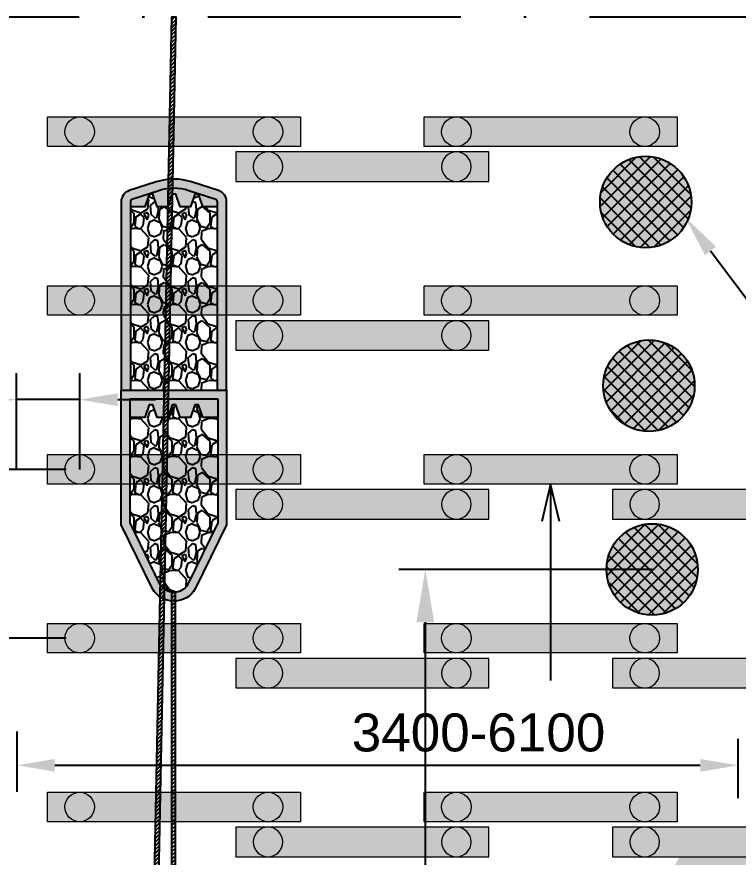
# Model space of a CAD drawing. Header units: inches. Extents: x 523 to 1492, y 69 to 539.
# Drawn here: x 738.66 to 772.88, y 447.22 to 487.04 of the extents above; entities that cross this region are included whole.
import ezdxf
from ezdxf import colors
from ezdxf.entities.mleader import LeaderData, LeaderLine
from ezdxf.math import Vec2, Vec3

# ---------------------------------------------------------------- set-up
doc = ezdxf.new("R2010")
doc.units = ezdxf.units.IN
doc.header["$MEASUREMENT"] = 0
doc.linetypes.add('ACAD_ISO10W100', pattern=[18, 12, -3, 0, -3])
doc.styles.get("Standard").update_dxf_attribs({"font": 'arial.ttf'})
doc.dimstyles.new('ISO-25', dxfattribs={"dimtxt": 2.5, "dimasz": 2.5, "dimexe": 1.25, "dimexo": 0, "dimtad": 1, "dimdec": 0, "dimtxsty": 'Standard', "dimcen": 2.5, "dimadec": 0, "dimazin": 0, "dimtfac": 1, "dimtdec": 0, "dimtmove": 0, "dimatfit": 3, "dimfxl": 0, "dimarcsym": 0})
pattern_1 = [(45, (674.7554763986433, 226.3097482330529), (-0.08838834764831843, 0.08838834764831845), [])]
pattern_2 = [(228.0128, (129.6, 180), (-1439.999681788469, -1620.000241489304), [24.21648, -2397.43584]), (184.9697, (113.4, 162), (2160.000189273174, 179.9984352612693), [41.55624, -4114.0665]), (132.5104, (72, 158.4), (1799.998329302426, -1980.001561296816), [29.30184, -2900.88576]), (267.2737, (1.8, 113.4), (179.9992831908943, 3600.000053095224), [37.84284, -3746.44044]), (292.8337, (0, 75.6), (-900.0017829786851, 2159.99935412), [37.1079, -3673.68714]), (357.2737, (14.4, 41.4), (-3600.000053095224, 179.9992831908945), [37.84284, -3746.44044]), (37.6942, (52.2, 39.6), (-2340.001322211236, -1799.998272928895), [50.04521999999999, -4954.47282]), (72.2553, (91.8, 70.2), (1260.001937286974, 3959.999321623054), [47.24784, -4677.53778]), (121.4296, (106.2, 115.2), (-1440.001482151746, 2339.999106568662), [37.971, -3759.13314]), (175.2364, (86.39999999999999, 147.6), (1980.000170337525, -179.9984758790269), [43.34976, -2124.137339999999]), (222.3974, (43.2, 151.2), (-2160.001323193182, -1979.998574762541), [56.06064, -5550.0075]), (138.8141, (180, 111.6), (-1260.000530425029, 1079.999516401696), [19.13418, -1894.29192]), (171.4692, (165.6, 124.2), (2339.999691266723, -360.0014238071623), [36.40265999999999, -3603.871979999999]), (225, (129.6, 129.6), (-1.998401444325282e-14, -180.0000557008114), [25.45578, -229.10256]), (203.1986, (117, 151.2), (899.9999515200735, 360.0002385476737), [13.70844, -1357.1307]), (291.8014, (104.4, 145.8), (-179.9999838901168, 540.0000491419386), [19.38654, -949.94316]), (30.9638, (111.6, 127.8), (539.9996440118396, 360.0004470373319), [31.48722, -1018.08414]), (161.5651, (138.6, 144), (360.0000782267332, -179.9997125800874), [22.76838, -546.44166]), (16.38950000000001, (0, 145.8), (1800.000395714153, 539.9986877672346), [31.896, -3157.7121]), (70.3462, (30.6, 154.8), (-719.9991445269142, -1980.00038440912), [26.75898, -2649.13344]), (293.1986, (138.6, 180), (-360.0002385476737, 899.9999515200735), [27.4167, -1343.42244]), (343.6105, (149.4, 154.8), (-1800.000395714152, 539.9986877672352), [31.896, -3157.712099999999]), (339.444, (0, 34.2), (-900.0003320176361, 359.9992793558852), [30.7584, -1507.16232]), (294.7751, (28.8, 23.4), (-899.9985940641305, 1980.000615931041), [25.77204, -2551.435739999999]), (66.80140000000002, (140.4, 0), (360.0002385476739, 899.9999515200735), [27.4167, -1343.42244]), (17.354, (151.2, 25.2), (-2340.00036343743, -719.9990104066413), [30.17358, -2987.176319999999]), (69.444, (52.2, 0), (-359.9992793558856, -900.000332017636), [15.3792, -1522.54152]), (101.3099, (129.6, 0), (-179.999573789089, 720.0001354015714), [9.1782, -908.6452199999999]), (165.9638, (127.8, 9), (540.0000982781531, -179.9996503250242), [37.1079, -705.0509999999999]), (186.009, (91.8, 18), (1799.999955163087, 179.9998771467314), [34.389, -3404.50614]), (303.6901, (111.6, 111.6), (-180.0002402112943, 359.9999203988089), [25.95996, -623.03922]), (353.1572, (126, 90), (3059.999885786139, -360.001439626457), [45.32292, -4486.96134]), (60.94540000000001, (171, 84.6), (-720.0000048958702, -1260.000069222544), [18.53208, -1834.68132]), (90, (180, 100.8), (-180, 180), [10.8, -169.2]), (120.2564, (88.2, 23.4), (719.9990796244849, -1260.000442053852), [25.00632, -2475.6336]), (48.01279999999999, (75.6, 45), (1439.999681788469, 1620.000241489305), [48.43295999999999, -2373.21936]), (0, (108, 81), (180, 180), [46.8, -133.2]), (325.3048, (154.8, 81), (-1799.998966617755, 1260.001549727002), [28.46052, -2817.58932]), (254.0546, (178.2, 64.8), (-179.9999800733486, -720.0000227973871), [26.20836, -1284.21144]), (207.646, (171, 39.6), (-3419.999245292327, -1800.001388370452), [42.6717, -4224.505319999999]), (175.4261, (133.2, 19.8), (-2340.000100496184, 179.9990642089951), [45.14381999999999, -4469.233319999998])]

# ---------------------------------------------------------------- blocks, each defined once
blk = doc.blocks.new('S - 140')
at = {"linetype": 'ByBlock', "lineweight": 15}
h = blk.add_hatch(color=7, dxfattribs=at)
edge = h.paths.add_edge_path()
edge.add_arc((1416.950508498665, -1396.701170929417), 70, 0, 360)
at = {"color": 7, "linetype": 'ByBlock', "lineweight": 15}
blk.add_circle((1416.950508498665, -1396.701170929417), 70, dxfattribs=at)
blk = doc.blocks.new('2 стойки под брус')
at = {"linetype": 'ByBlock', "lineweight": 15}
blk.add_hatch(color=254, dxfattribs=at).paths.add_polyline_path([(1908.082462426104, -1350.964947167013), (1908.082462426104, -1349.564947167013), (1920.082462426104, -1349.564947167013), (1920.082462426104, -1350.964947167013)])
at = {"color": 7, "linetype": 'ByBlock', "lineweight": 15}
blk.add_lwpolyline([(1908.082462426104, -1350.964947167013), (1908.082462426104, -1349.564947167013), (1920.082462426104, -1349.564947167013), (1920.082462426104, -1350.964947167013), (1908.082462426104, -1350.964947167013)], dxfattribs=at)
at = {"color": 7, "linetype": 'ByBlock', "lineweight": 15, "xscale": 0.009999999999990905, "yscale": 0.009999999999990905, "zscale": 0.009999999999990905}
for p in [(1895.447051366898, -1336.297935457732), (1904.378878517424, -1336.297935457897)]:
    blk.add_blockref('S - 140', p, dxfattribs=at)
blk = doc.blocks.new('*D96')
at = {"color": 0, "linetype": 'ByBlock', "lineweight": -2}
for p, q in [((738.6482538299183, 465.5966561305595), (738.6482538299183, 470.1491017208673)), ((741.6482538299183, 465.5966561305595), (741.6482538299183, 470.1491017208673)), ((736.8482538299183, 468.8991017208673), (729.8286767494271, 468.8991017208673)), ((741.6482538299183, 468.8991017208673), (738.6482538299183, 468.8991017208673)), ((743.4482538299183, 468.8991017208673), (745.2482538299183, 468.8991017208673))]:
    blk.add_line(p, q, dxfattribs=at)
at = {"color": 0, "linetype": 'ByBlock'}
for points in [[(736.8482538299183, 469.1991017208673), (736.8482538299183, 468.5991017208673), (738.6482538299183, 468.8991017208673)], [(743.4482538299183, 469.1991017208673), (743.4482538299183, 468.5991017208673), (741.6482538299183, 468.8991017208673)]]:
    blk.add_solid(points, dxfattribs=at)
at = {"layer": 'Defpoints', "color": 0, "linetype": 'ByBlock'}
for p in [(738.6482538299183, 468.8991017208673), (738.6482538299183, 465.5966561305595), (741.6482538299183, 465.5966561305595)]:
    blk.add_point(p, dxfattribs=at)
at = {"color": 0, "linetype": 'ByBlock', "lineweight": 15, "insert": (732.4384652896728, 470.4437470141825), "char_height": 1.8, "attachment_point": 5}
blk.add_mtext('300', dxfattribs=at)
blk = doc.blocks.new('*D195')
at = {"color": 0, "linetype": 'ByBlock', "lineweight": -2}
for p, q in [((741.0059088621169, 465.5966561305452), (723.2657997799515, 465.5966561305452)), ((724.5157997799515, 459.3966561305452), (724.5157997799515, 463.7966561305452)), ((741.0059088621169, 457.5966561305452), (723.2657997799515, 457.5966561305452))]:
    blk.add_line(p, q, dxfattribs=at)
at = {"color": 0, "linetype": 'ByBlock'}
for points in [[(724.2157997799516, 463.7966561305452), (724.8157997799515, 463.7966561305452), (724.5157997799515, 465.5966561305452)], [(724.2157997799516, 459.3966561305452), (724.8157997799515, 459.3966561305452), (724.5157997799515, 457.5966561305452)]]:
    blk.add_solid(points, dxfattribs=at)
at = {"layer": 'Defpoints', "color": 0, "linetype": 'ByBlock'}
for p in [(724.5157997799515, 465.5966561305452), (741.0059088621169, 465.5966561305452), (741.0059088621169, 457.5966561305452)]:
    blk.add_point(p, dxfattribs=at)
at = {"color": 0, "linetype": 'ByBlock', "lineweight": 15, "insert": (722.9717684020524, 461.5966561305453), "char_height": 1.8, "attachment_point": 5, "rotation": 90}
blk.add_mtext('800', dxfattribs=at)
blk = doc.blocks.new('*D252')
at = {"color": 0, "linetype": 'ByBlock', "lineweight": -2}
for p, q in [((738.6680072885097, 453.1754849578065), (738.6680072885097, 450.3195029041468)), ((772.8759559818857, 450.0139260812562), (772.8759559818857, 452.8195029041468)), ((740.4680072885096, 451.5695029041468), (771.0759559818857, 451.5695029041468))]:
    blk.add_line(p, q, dxfattribs=at)
at = {"color": 0, "linetype": 'ByBlock'}
for points in [[(740.4680072885096, 451.8695029041468), (740.4680072885096, 451.2695029041468), (738.6680072885097, 451.5695029041468)], [(771.0759559818857, 451.8695029041468), (771.0759559818857, 451.2695029041468), (772.8759559818857, 451.5695029041468)]]:
    blk.add_solid(points, dxfattribs=at)
at = {"layer": 'Defpoints', "color": 0, "linetype": 'ByBlock'}
for p in [(738.6680072885097, 453.1754849578065), (772.8759559818857, 451.5695029041468), (772.8759559818857, 450.0139260812562)]:
    blk.add_point(p, dxfattribs=at)
at = {"color": 0, "linetype": 'ByBlock', "lineweight": 15, "insert": (760.5612703998122, 453.114148197462), "char_height": 1.8, "attachment_point": 5}
blk.add_mtext('3400-6100', dxfattribs=at)
blk = doc.blocks.new('Скрепер 2')
h = blk.add_hatch(color=253)
edge = h.paths.add_edge_path(flags=17)
edge.add_line((1017.151980358212, -3729.902719951449), (123.8914519210666, -3729.902719951449))
edge.add_arc((123.8914519210656, -3740.836461477449), 10.93374152600018, 89.99999999999457, 162.0582521175317)
edge.add_line((113.4894160633248, -3737.468323450043), (72.05276549566406, -3865.43977875334))
edge.add_arc((290.4955185082135, -3936.170677328871), 229.608572046001, 162.0582521175306, 197.9417478824681)
edge.add_line((72.05276549566224, -4006.901575904396), (113.4894160633285, -4134.873031207691))
edge.add_arc((123.8914519210692, -4131.504893180286), 10.93374152600015, 197.941747882466, 269.999999999996)
edge.add_line((123.8914519210684, -4142.438634706285), (1017.151980358212, -4142.438634706285))
edge.add_line((1017.151980358212, -4142.438634706285), (1017.151980358212, -3729.902719951449))
edge = h.paths.add_edge_path()
edge.add_line((1017.151980358212, -3686.167753847449), (123.8914519210666, -3686.167753847449))
edge.add_arc((123.8914519210666, -3740.836461477449), 54.66870762999952, 90, 162.058252117532)
edge.add_line((71.88127263236493, -3723.995771340419), (30.44462206470052, -3851.967226643716))
edge.add_arc((290.4955185082124, -3936.170677328868), 273.3435381500007, 162.0582521175314, 197.9417478824687)
edge.add_line((30.44462206470052, -4020.37412801402), (71.88127263236674, -4148.345583317316))
edge.add_arc((123.8914519210682, -4131.504893180287), 54.66870762999887, 197.9417478824677, 270.0000000000002)
edge.add_line((123.8914519210684, -4186.173600810285), (1017.151980358212, -4186.173600810285))
edge.add_line((1017.151980358212, -4186.173600810285), (1017.151980358212, -3686.167753847449))
h = blk.add_hatch(color=253)
h.paths.add_polyline_path([(1656.294828362084, -3686.167753847449), (1017.151980358212, -3686.167753847449), (1017.151980358212, -4186.173600810285), (1656.294828362084, -4186.173600810285), (1959.164352955754, -4037.697126245182, 0.269525048351032), (2017.151980358212, -3937.937959285712), (2017.151980358212, -3934.403395372022, 0.2695250483510319), (1959.164352955754, -3834.644228412552)])
h.paths.add_polyline_path([(1646.553728460371, -3728.167753847449), (1939.376195850313, -3871.718834762054, -0.2652813691157318), (1975.151980358212, -3934.403395372023), (1975.151980358212, -3937.937959285712, -0.26528136911573), (1939.376195850313, -4000.622519895681), (1646.55372846037, -4144.173600810286), (1059.151980358211, -4144.173600810285), (1059.151980358212, -3728.167753847449)], flags=16)
for points in [[(88.45211003691384, -3836.549428582537), (88.45211003691385, -3818.900004795429), (148.6609250855736, -3798.316267901062), (148.6609250855736, -3729.902719951448), (123.8914519210666, -3729.902719951449, 0.3252007259975442), (113.4894160633248, -3737.468323450043), (72.05276549566406, -3865.43977875334, 0.157863384437675), (72.05276549566224, -4006.901575904396), (113.4894160633285, -4134.873031207691, 0.3252007259974996), (123.8914519210684, -4142.438634706285), (148.6609250855736, -4142.438634706285), (148.6609250855736, -4074.025086756672), (88.45211003691384, -4053.441349862307), (88.45211003691382, -4035.791926075196), (148.6609250855736, -4015.208189180831), (148.6609250855736, -3965.579126116788), (88.45211003691385, -3944.995389222422), (88.45211003691385, -3927.345965435313), (148.6609250855736, -3906.762228540947), (148.6609250855736, -3857.133165476903)], [(1059.151980358212, -4144.173600810285), (1146.925958981552, -4144.173600810285), (1146.925958981552, -4074.025086756673), (1086.71714393289, -4053.441349862307), (1086.71714393289, -4035.791926075198), (1146.925958981552, -4015.208189180833), (1146.925958981552, -3965.579126116789), (1086.71714393289, -3944.995389222422), (1086.71714393289, -3927.345965435314), (1146.925958981552, -3906.762228540948), (1146.925958981552, -3857.133165476904), (1086.71714393289, -3836.549428582538), (1086.71714393289, -3818.90000479543), (1146.925958981552, -3798.316267901063), (1146.925958981552, -3728.16775384745), (1059.151980358212, -3728.16775384745)]]:
    blk.add_hatch(color=253).paths.add_polyline_path(points)
h = blk.add_hatch()
h.set_pattern_fill('GRAVEL', color=256, scale=180, style=0)
h.set_pattern_definition(pattern_2)
h.paths.add_polyline_path([(1017.151980358212, -4142.438634706285), (1017.151980358212, -3729.902719951449), (148.6609250855736, -3729.902719951448), (148.6609250855736, -3798.316267901062), (88.45211003691384, -3818.900004795429), (88.45211003691385, -3836.549428582538), (148.6609250855736, -3857.133165476904), (148.6609250855736, -3906.762228540947), (88.45211003691385, -3927.345965435313), (88.45211003691384, -3944.995389222422), (148.6609250855736, -3965.579126116788), (148.6609250855736, -4015.20818918083), (88.45211003691384, -4035.791926075197), (88.45211003691384, -4053.441349862306), (148.6609250855736, -4074.025086756672), (148.6609250855736, -4142.438634706285)])
h = blk.add_hatch()
h.set_pattern_fill('GRAVEL', color=256, scale=180, style=0)
h.set_pattern_definition(pattern_2)
h.paths.add_polyline_path([(1646.553728460369, -4144.173600810285), (1939.376195850313, -4000.622519895681, 0.26528136911573), (1975.151980358212, -3937.937959285712), (1975.151980358212, -3934.403395372023, 0.2652813691157318), (1939.376195850313, -3871.718834762054), (1646.55372846037, -3728.16775384745), (1146.925958981552, -3728.167753847449), (1146.925958981552, -3798.316267901064), (1086.71714393289, -3818.900004795428), (1086.71714393289, -3836.549428582538), (1146.925958981552, -3857.133165476904), (1146.925958981552, -3906.762228540948), (1086.71714393289, -3927.345965435313), (1086.71714393289, -3944.995389222422), (1146.925958981552, -3965.579126116789), (1146.925958981552, -4015.208189180832), (1086.71714393289, -4035.791926075198), (1086.71714393289, -4053.441349862308), (1146.925958981552, -4074.025086756673), (1146.925958981552, -4144.173600810284)])
for points in [[(1017.151980358212, -3686.167753847449), (123.8914519210666, -3686.167753847449, 0.3252007259975258), (71.88127263236493, -3723.995771340419), (30.44462206470052, -3851.967226643716, 0.1578633844376744), (30.44462206470052, -4020.37412801402), (71.88127263236674, -4148.345583317316, 0.3252007259975249), (123.8914519210684, -4186.173600810285), (1017.151980358212, -4186.173600810285), (1017.151980358212, -3686.167753847449)], [(1017.151980358212, -3686.167753847449), (1656.294828362084, -3686.167753847449), (1959.164352955754, -3834.644228412552, -0.2695250483510319), (2017.151980358212, -3934.403395372022), (2017.151980358212, -3937.937959285712, -0.269525048351032), (1959.164352955754, -4037.697126245182), (1656.294828362084, -4186.173600810285), (1017.151980358212, -4186.173600810285), (1017.151980358212, -3686.167753847449)]]:
    blk.add_lwpolyline(points, format="xyb")
for points in [[(1017.151980358212, -3729.902719951449), (123.8914519210666, -3729.902719951449, 0.3252007259975442), (113.4894160633248, -3737.468323450043), (72.05276549566406, -3865.43977875334, 0.157863384437675), (72.05276549566224, -4006.901575904396), (113.4894160633285, -4134.873031207691, 0.3252007259974996), (123.8914519210684, -4142.438634706285), (1017.151980358212, -4142.438634706285)], [(1059.151980358212, -3728.167753847449), (1646.553728460369, -3728.167753847449), (1939.376195850313, -3871.718834762054, -0.2652813691157318), (1975.151980358212, -3934.403395372023), (1975.151980358212, -3937.937959285712, -0.26528136911573), (1939.376195850313, -4000.622519895681), (1646.553728460369, -4144.173600810285), (1059.151980358212, -4144.173600810285)]]:
    blk.add_lwpolyline(points, format="xyb", close=True)
for points in [[(148.6609250855736, -3727.750906905227), (148.6609250855736, -3798.316267901062), (88.45211003691384, -3818.900004795428), (88.45211003691384, -3836.549428582538), (148.6609250855736, -3857.133165476904), (148.6609250855736, -3906.762228540947), (88.45211003691384, -3927.345965435313), (88.45211003691384, -3944.995389222422), (148.6609250855736, -3965.579126116788), (148.6609250855736, -4015.208189180831), (88.45211003691384, -4035.791926075197), (88.45211003691384, -4053.441349862306), (148.6609250855736, -4074.025086756672), (148.6609250855736, -4144.590447752507)], [(1146.925958981552, -3727.750906905228), (1146.925958981552, -3798.316267901063), (1086.71714393289, -3818.900004795429), (1086.71714393289, -3836.549428582538), (1146.925958981552, -3857.133165476905), (1146.925958981552, -3906.762228540947), (1086.71714393289, -3927.345965435314), (1086.71714393289, -3944.995389222423), (1146.925958981552, -3965.579126116789), (1146.925958981552, -4015.208189180832), (1086.71714393289, -4035.791926075198), (1086.71714393289, -4053.441349862307), (1146.925958981552, -4074.025086756673), (1146.925958981552, -4144.590447752508)]]:
    blk.add_lwpolyline(points)
blk = doc.blocks.new('ОКУ')
h = blk.add_hatch(color=254)
edge = h.paths.add_edge_path()
edge.add_arc((246.4902806866648, -1391.822970763984), 216.7287946732818, 0, 360)
h = blk.add_hatch()
h.set_pattern_fill('ANSI37', color=256, scale=360, style=0)
h.set_pattern_definition([(45, (0, 0), (-31.81980515339464, 31.81980515339464), []), (135, (0, 0), (-31.81980515339464, -31.81980515339464), [])])
edge = h.paths.add_edge_path()
edge.add_arc((246.4902806866648, -1391.822970763984), 216.7287946732818, 0, 360)
blk.add_circle((246.4902806866648, -1391.822970763984), 216.7287946732818)
blk = doc.blocks.new('*D318')
at = {"color": 0, "linetype": 'ByBlock', "lineweight": -2}
for p, q in [((768.7971462254209, 460.8540809519418), (756.7889052450992, 460.8540809519418)), ((758.0389052450992, 306.7387031440803), (758.0389052450992, 458.3540809519418)), ((764.8731884066219, 304.2387031440803), (756.7889052450992, 304.2387031440803))]:
    blk.add_line(p, q, dxfattribs=at)
at = {"color": 0}
for points in [[(757.6222385784325, 458.3540809519418), (758.4555719117658, 458.3540809519418), (758.0389052450992, 460.8540809519418)], [(757.6222385784325, 306.7387031440803), (758.4555719117658, 306.7387031440803), (758.0389052450992, 304.2387031440803)]]:
    blk.add_solid(points, dxfattribs=at)
at = {"layer": 'Defpoints', "color": 0}
for p in [(758.0389052450992, 460.8540809519418), (768.7971462254209, 460.8540809519418), (764.8731884066219, 304.2387031440803)]:
    blk.add_point(p, dxfattribs=at)
at = {"color": 0, "insert": (756.1374727757948, 382.5463920480112), "char_height": 2.5, "attachment_point": 5, "rotation": 90}
blk.add_mtext('157', dxfattribs=at)

msp = doc.modelspace()

# ---------------------------------------------------------------- hatches: boundary and pattern name
h = msp.add_hatch()
h.set_pattern_fill('ANSI31', color=22, style=0)
h.set_pattern_definition(pattern_1)
h.paths.add_polyline_path([(742.4262930418938, 280.8755920060212), (742.3044837001241, 302.8756743777207), (746.0100939837721, 487.0428418288527), (746.2046843223799, 487.0430135227614), (742.4852619045148, 302.8486623958122), (742.6063834898885, 280.8755109392951)])
h = msp.add_hatch()
h.set_pattern_fill('ANSI31', color=22, style=0)
h.set_pattern_definition(pattern_1)
h.paths.add_polyline_path([(746.1865021866438, 459.7721396341185), (746.0065021866438, 459.7721396341185), (746.0065021866437, 281.6742708026693), (746.1865021866438, 281.6742708026693)])
at = {"linetype": 'ByBlock', "lineweight": 15}
h = msp.add_hatch(dxfattribs=at)
h.set_pattern_fill('ANSI38', scale=0.25, style=0)
h.set_pattern_definition([(45, (-1096.824796720448, 5103.395131844228), (-0.561266007566822, 0.5612660075668221), []), (135, (-1096.824796720448, 5103.395131844228), (-1.683798022700466, 0.5612660075668222), [1.984375, -1.190625])])
h.paths.add_polyline_path([(940.320571911049, 447.5757558392302), (940.3346497787047, 446.7758797152942), (933.156639991118, 446.6495463134111), (928.8363818306893, 446.6038745794954), (923.6374624902664, 446.6275008026282), (915.9306037040942, 446.8674934259739), (909.0206374055742, 447.1489663998468), (904.002045371637, 447.285928003655), (894.1831430441562, 447.2892061825455), (886.3199122320998, 447.1164297458768), (881.5533538224145, 446.9798035535255), (873.5060349970236, 446.7916750635291), (868.6259333253201, 446.7497191433963), (861.1895978245566, 446.7883369731021), (855.7644738025374, 446.8693848913285), (844.8057665413892, 447.0822566998045), (832.319274955823, 447.2329139373301), (826.8397619239006, 447.2251872956945), (808.6456109041344, 446.9668026530085), (796.6496846863442, 446.7200207001574), (784.5676934053847, 446.4641825217909), (775.1454923144797, 446.4641825217909), (770.6757021382509, 446.636805157405), (770.0899304816812, 445.6144809394141), (769.8719142312045, 443.9968418191324), (770.0631156701468, 440.5830827047198), (770.4160861186656, 437.6182769433449), (770.6520119344796, 434.3725714135558), (770.63774016611, 431.875870262053), (770.5024576289597, 428.5776112114522), (770.4826244958474, 426.6835500202064), (770.2991089122374, 425.9521221062128), (769.7053909890776, 425.5390691335992), (768.6565595757206, 425.3583265392404), (765.9233647108179, 425.4501897483628), (763.853161901942, 425.5797656755453), (761.4531996637668, 425.7482048598808), (761.4660221906915, 424.5807802820077), (761.6266590158409, 422.9714543092073), (761.9036071415612, 420.4761261197295), (762.021974630838, 417.1833088048984), (761.9007450193701, 414.7389222529123), (761.5289970839449, 412.0353204507951), (761.0514972814799, 409.090511050244), (760.9326386798086, 407.1745476896672), (761.0562659751306, 405.4438982300876), (761.3508802845938, 404.4835224850162), (762.1292032159747, 403.8391295441165), (762.9454909997294, 403.6968435807325), (765.2872283279205, 403.8244114594604), (767.3215725816588, 403.9327965662219), (772.7083840868502, 404.0436832202381), (778.5651389649634, 404.1159687682343), (784.0319836269746, 404.1159687682343), (796.2816196400549, 404.1159687682343), (809.7569112932601, 403.8731748769292), (819.847263940474, 403.695378550759), (827.3295240827142, 403.5778333000776), (833.9274005660063, 403.5073658943643), (841.1483890145887, 403.4878965821949), (854.6189982336191, 403.6544713894104), (860.337386630988, 403.7680316891242), (868.5642726364431, 403.9122103022751), (875.4622722244694, 403.9714609598518), (880.9476729255084, 403.9499441088833), (890.6418109231377, 403.7389610929008), (898.9002253849185, 403.5127548345313), (907.5832832828592, 403.3957271527765), (914.0035316036788, 403.4547068829229), (922.0487665452542, 403.7327568801043), (924.7831658481118, 403.8477239872232), (928.8223803515812, 403.9994194235765), (933.2084492775648, 404.1020541067924), (940.3346497787047, 404.096010310664), (940.3339712915974, 403.2960105983798), (933.2174688588718, 403.3020461694873), (928.8467507578382, 403.1997706979214), (924.8149807465672, 403.0483548445141), (922.0793861064074, 402.9333374797493), (914.0210249518514, 402.654833829753), (907.5815669229369, 402.5956776292674), (898.883881709238, 402.7129024536503), (890.6221549437907, 402.9391994393404), (880.9373995630508, 403.1499782522455), (875.4641389729672, 403.1714474828173), (868.5747175770698, 403.1122705079829), (860.3523376455939, 402.9681708651128), (854.6318863066763, 402.8545695978669), (841.152256693588, 402.6878832462976), (833.922050117229, 402.7073774124888), (827.3189689649362, 402.7779004057115), (819.8339336834347, 402.8954892534389), (809.7424994647313, 403.0733047004637), (796.2744131410532, 403.3159687682341), (784.0319836269746, 403.3159687682341), (778.5700756779606, 403.3159687682341), (772.7215530276417, 403.2437848244731), (767.3510935218249, 403.1332347737502), (765.3302672628479, 403.0255698741526), (762.8979515103733, 402.8930676685454), (761.7826090943161, 403.0874814198346), (760.656278634965, 404.0199984611077), (760.2647780122302, 405.2962015855924), (760.1308680866389, 407.170796833781), (760.2554810359936, 409.1795184732759), (760.7377676852363, 412.1538490407834), (761.103453736406, 414.8133647306836), (761.221261859866, 417.1887628633144), (761.1051960268619, 420.4175513331179), (760.8310537066268, 422.8875989560515), (760.6664595076554, 424.5365715321127), (760.6437189053313, 426.6069854391931), (763.9061548854772, 426.3780143134386), (765.9617967075988, 426.2493497720156), (768.6014939892755, 426.1606290347859), (769.3943985965414, 426.2972683783178), (769.596121432538, 426.437608115089), (769.68365865442, 426.7865003799229), (769.7026293301217, 428.5981970198186), (769.8378339043211, 431.8945552928767), (769.8518459350689, 434.3458179813811), (769.6195235268074, 437.5419503019871), (769.2657670327969, 440.5133585203434), (769.0689050906497, 444.0281816984757), (769.3180005658169, 445.8764227558936), (770.2224406416992, 447.4549064242751), (775.1609344994849, 447.2641825217911), (784.559224288003, 447.2641825217911), (796.6332304505145, 447.5198514685849), (808.6317036090416, 447.7666858174739), (826.833517594313, 448.0251792859358), (832.3235370072314, 448.0329207425816), (844.8183611028023, 447.8821629681738), (855.7782174467793, 447.6692688388771), (861.1976503182514, 447.5883059428365), (868.624571671993, 447.5497370019852), (873.4932469280818, 447.591594685276), (881.5325444290613, 447.7795356544734), (886.2996643569845, 447.9161779418969), (894.1744885532457, 448.0892091165556), (904.0130931971735, 448.0859243597693), (909.047831143497, 447.9485221204118), (915.9593346206395, 447.6669865305698), (923.651732791503, 447.4274442127376), (928.8339710784719, 447.4038937957989), (933.1453725428903, 447.4494719008976)])

# ---------------------------------------------------------------- linework, layer by layer
at = {"color": 7, "linetype": 'ACAD_ISO10W100'}
msp.add_line((729.6167850105667, 487.0423849815315), (949.2592867799061, 487.0423849815316), dxfattribs=at)
at = {"color": 1}
msp.add_line((763.9777837010831, 464.8966561305597), (763.9777837010831, 455.5921901199035), dxfattribs=at)
at = {"color": 22}
for points in [[(742.4262930418938, 280.8755920060212), (742.3044837001241, 302.8756743777207), (746.0100939837721, 487.0428418288527), (746.2046843223799, 487.0430135227614), (742.4852619045148, 302.8486623958122), (742.6063834898885, 280.8755109392951), (742.4262930418938, 280.8755920060212)], [(746.1865021866438, 459.7721396341185), (746.0065021866438, 459.7721396341185), (746.0065021866437, 281.6742708026693), (746.1865021866438, 281.6742708026693), (746.1865021866438, 459.7721396341185)]]:
    msp.add_lwpolyline(points, dxfattribs=at)
at = {"color": 1}
msp.add_lwpolyline([(764.3949203936571, 463.1201851109827), (763.9777837010831, 464.8966561305597), (763.5606470085091, 463.1201851109827)], dxfattribs=at)

# ---------------------------------------------------------------- block references
at = {"color": 7, "linetype": 'ByBlock', "lineweight": 15}
for p in [(-1167.968302621953, 1831.861603297573), (-1150.104678725021, 1831.861603297573), (-1167.968302621953, 1823.861603297573), (-1150.104678725021, 1823.861603297573), (-1167.968302621953, 1815.861603297573), (-1150.104678725021, 1815.861603297573), (-1167.968302621953, 1807.861603297573), (-1150.104678725021, 1807.861603297573), (-1167.968302621953, 1799.861603297573), (-1150.104678725021, 1799.861603297573)]:
    msp.add_blockref('2 стойки под брус', p, dxfattribs=at)
at = {"color": 7, "linetype": 'ByBlock', "lineweight": 15, "xscale": -1, "rotation": 180}
for p in [(-1159.036490673487, -870.3262440235676), (-1159.036490673487, -878.3262440235676), (-1159.036490673487, -886.3262440235676), (-1141.172866776556, -886.326244023568), (-1159.036490673487, -894.3262440235676), (-1141.172866776556, -894.326244023568), (-1159.036490673487, -902.3262440235676), (-1141.172866776556, -902.326244023568)]:
    msp.add_blockref('2 стойки под брус', p, dxfattribs=at)
at = {"xscale": 0.009999999999990905, "yscale": 0.009999999999990905, "zscale": 0.009999999999990905}
for p in [(766.0258979096351, 492.1843083773342), (766.1790706640958, 483.4783095184516), (766.3322434185565, 474.772310659569)]:
    msp.add_blockref('ОКУ', p, dxfattribs=at)
at = {"xscale": 0.009999999999990905, "yscale": 0.009999999999990905, "zscale": 0.009999999999990905, "rotation": 270}
msp.add_blockref('Скрепер 2', (785.4758817794651, 479.5236594376827), dxfattribs=at)

# ---------------------------------------------------------------- dimensions: what is measured, and where the dimension line sits
at = {"color": 7, "linetype": 'ByBlock', "lineweight": 15}
dim = msp.add_linear_dim(base=(738.6482538299183, 468.8991017208673), p1=(741.6482538299183, 465.5966561305595), p2=(738.6482538299183, 465.5966561305595), dimstyle='ISO-25', override={"dimtxt": 1.8, "dimasz": 1.8, "dimlfac": 100, "dimrnd": 0.05, "dimfxl": 1.25}, dxfattribs=at)
dim.commit()
dim.dimension.update_dxf_attribs({"geometry": '*D96', "text_midpoint": (732.4384652896728, 470.4437470141825)})
dim = msp.add_linear_dim(base=(724.5157997799515, 465.5966561305452), p1=(741.0059088621169, 457.5966561305452), p2=(741.0059088621169, 465.5966561305452), angle=90, dimstyle='ISO-25', override={"dimtxt": 1.8, "dimasz": 1.8, "dimlfac": 100, "dimrnd": 0.05, "dimfxl": 1.25}, dxfattribs=at)
dim.commit()
dim.dimension.update_dxf_attribs({"geometry": '*D195', "text_midpoint": (722.9717684020524, 461.5966561305453)})
dim = msp.add_linear_dim(base=(758.0389052450992, 460.8540809519418), p1=(764.8731884066219, 304.2387031440803), p2=(768.7971462254209, 460.8540809519418), angle=90, dimstyle='ISO-25', override={"dimfxl": 1.25})
dim.commit()
dim.dimension.update_dxf_attribs({"geometry": '*D318', "text_midpoint": (756.1374727757948, 382.5463920480112)})
dim = msp.add_linear_dim(base=(772.8759559818857, 451.5695029041468), p1=(738.6680072885097, 453.1754849578065), p2=(772.8759559818857, 450.0139260812562), text='3400-6100', dimstyle='ISO-25', override={"dimtxt": 1.8, "dimasz": 1.8, "dimlfac": 100, "dimrnd": 0.05, "dimfxl": 1.25}, dxfattribs=at)
dim.commit()
dim.dimension.update_dxf_attribs({"geometry": '*D252', "text_midpoint": (760.5612703998122, 451.5695029041468), "dimtype": 160})

# ---------------------------------------------------------------- leaders
ml = msp.add_multileader_mtext('Standard', dxfattribs=at)
ml.set_content('посадочная крепь \\Pспаренные 2-е стойки', color=7)
ml.set_leader_properties()
ml.build(insert=Vec2(0, 0))
ml.multileader.update_dxf_attribs({"dogleg_length": 1, "arrow_head_size": 2})
ctx = ml.context
ctx.base_point, ctx.char_height, ctx.arrow_head_size, ctx.landing_gap_size, ctx.plane_origin, ctx.plane_x_axis, ctx.plane_y_axis = Vec3(775.4077871519257, 472.1661144597855), 1.8, 2, 0.5, Vec3(775.587610651067, 478.9602477342939), Vec3(1, -2.449293598294706e-16), Vec3(2.449293598294706e-16, 1)
notes = []
notes.append((ctx, [(0, (1, 1, 0), (774.4077871519257, 472.1661144597855), (1, -2.449293598294706e-16), 1, [(0, [(770.3583259593349, 477.5473860868958)], 0, [])])]))
ctx.mtext.insert, ctx.mtext.flow_direction = Vec3(775.9077871519257, 473.3159780341375), 5
for ctx, leaders in notes:
    for number, flags, end, landing, length, lines in leaders:
        leader = LeaderData()
        leader.index, (leader.has_last_leader_line, leader.has_dogleg_vector, leader.attachment_direction) = number, flags
        leader.last_leader_point, leader.dogleg_vector, leader.dogleg_length = Vec3(end), Vec3(landing), length
        for number, points, colour, breaks in lines:
            line = LeaderLine()
            line.index, line.vertices, line.color, line.breaks = number, Vec3.list(points), colors.encode_raw_color(colour), breaks
            leader.lines.append(line)
        ctx.leaders.append(leader)

doc.saveas('drawing.dxf')
